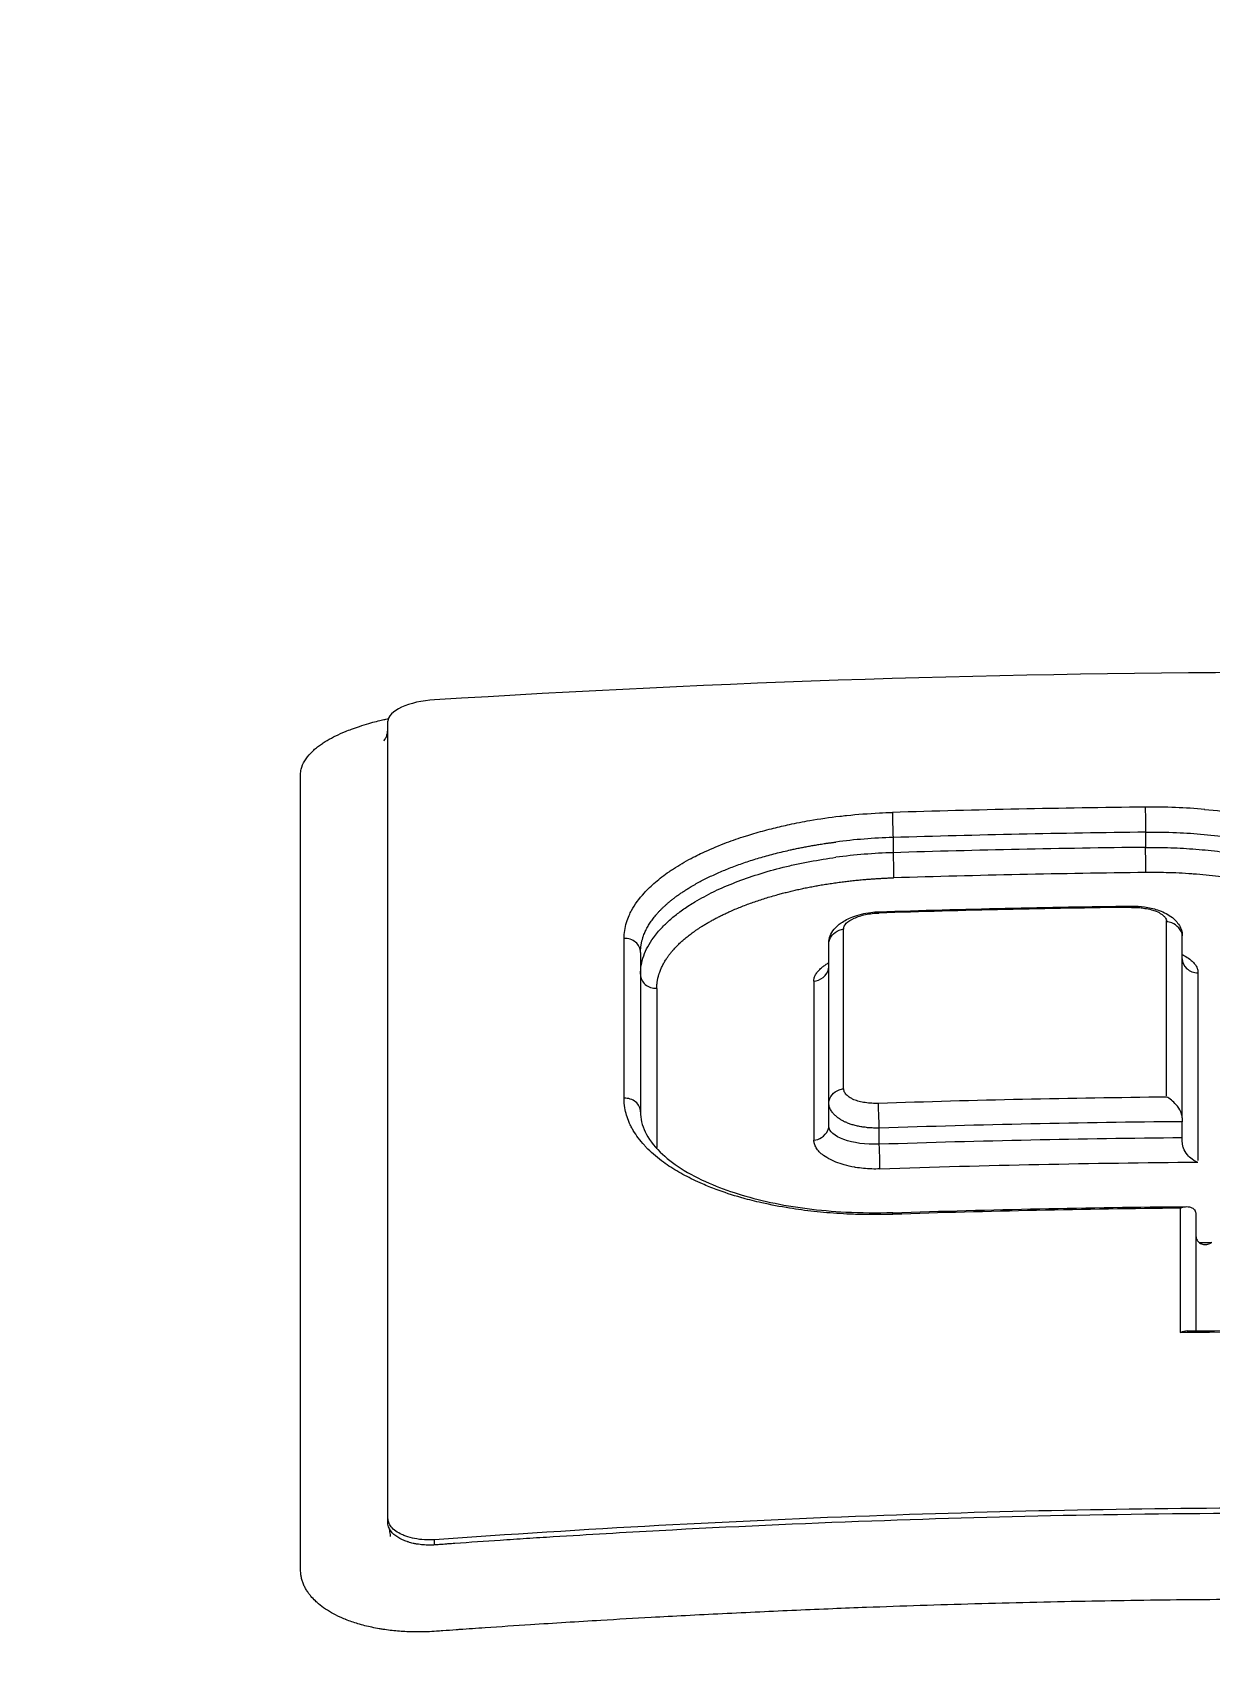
# Model space of a CAD drawing. Header units: millimetres. Extents: x 0 to 4378, y 0 to 2376.
# Drawn here: x 769.06 to 776.66, y 2094.22 to 2104.67 of the extents above; entities that cross this region are included whole.
import ezdxf

# ---------------------------------------------------------------- set-up
doc = ezdxf.new("R2010")
doc.units = ezdxf.units.MM
doc.header["$LTSCALE"] = 0.2

# ---------------------------------------------------------------- blocks, each defined once
blk = doc.blocks.new('A$Ce3085cef_1')
for p, q in [((-5.864, -71.304), (-5.864, -66.166)), ((-2.608, -66.915), (-2.608, -67.014)), ((-0.98, -66.881), (-0.98, -66.979)), ((-0.743, -68.722), (-0.743, -67.549)), ((-4.236, -67.656), (-4.236, -68.684)), ((-3.022, -68.777), (-3.022, -67.596)), ((-2.926, -67.681), (-2.926, -67.681)), ((-2.697, -68.892), (-2.697, -68.788)), ((-0.743, -68.747), (-0.743, -68.747)), ((-0.743, -68.851), (-0.743, -68.747)), ((-0.743, -68.851), (-0.743, -68.851)), ((-0.654, -70.095), (-0.654, -69.342)), ((-5.864, -71.33), (-5.864, -71.304)), ((-5.564, -71.474), (-5.564, -71.441))]:
    blk.add_line(p, q)
for centre, radius, start, end in [((0, 0), 86.413, 313.06048, 226.93952), ((0, -110.7), 39.517, 95.5444, 95.5445), ((0, -110.7), 39, 96.64636547169327, 96.64640062088812)]:
    blk.add_arc(centre, radius, start, end)
for centre, major_axis, ratio, start_param, end_param in [((-5.564, -66.147), (0.3, 0.023), 0.39536, 1.540962, 3.111759), ((0.004, -140.471), (79.462, 0), 0.92821, 1.583196, 1.603727), ((-2.609, -66.844), (0.0031, -0.1), 0.012293, 3.571037, 5.497822), ((-1.307, -67.689), (2.009, 0.23), 0.468781, 1.15717, 1.354595), ((-2.575, -67.529), (1.548, 0.043), 0.397012, 1.581389, 1.822153), ((0.004, -140.444), (79.293, 0), 0.927804, 1.583203, 1.603741), ((-2.604, -67.735), (1.638, 0.061), 0.440164, 1.55681, 1.783476), ((0.004, -140.372), (79.137, 0), 0.92749, 1.583228, 1.603807), ((0.004, -140.345), (78.968, 0), 0.927077, 1.583235, 1.603822), ((0.006, -139.99), (-78.262, 0), 0.928055, 4.726124, 4.74695), ((-1.069, -67.411), (0.0007, -0.0538), 0.007405, 3.1416, 3.707715), ((-1.069, -67.411), (0.0007, -0.0538), 0.007405, 3.137067, 3.1416), ((-2.697, -67.447), (0.0018, -0.0536), 0.018829, 3.145343, 3.70508), ((-0.852, -140.81), (-0.007, -81.489), 0.000028, 2.660253, 2.691101), ((-4.336, -67.656), (0.1, 0), 0.899596, 0, 1.626139), ((-4.363, -140.218), (0.021, 80.762), 0.000068, 5.802861, 5.831224), ((-2.946, -140.51), (0.019, 81.126), 0.000071, 5.803652, 5.831887), ((-4.136, -67.797), (-0.1, 0), 0.899995, 6.283175, 7.906902), ((-0.643, -67.697), (-0.1, 0), 0.900526, 6.283185, 7.862272), ((-0.637, -140.828), (0.005, -81.109), 0.000023, 3.591106, 3.624604), ((-4.109, -140.258), (-0.021, 80.412), 0.000071, 0.45104, 0.479465), ((-3.098, -140.467), (-0.02, 80.673), 0.000073, 0.450484, 0.478814), ((-4.336, -68.684), (0.1, 0), 0.886849, 0.000221, 1.627434), ((0.008, -138.872), (-75.713, 0), 0.928348, 4.723634, 4.748175), ((-4.336, -68.684), (0.1, 0), 0.886849, 0, 0.000221), ((-0.743, -68.63), (0, -0.133), 0.000577, 5.47928, 5.787409), ((0.007, -138.817), (-75.523, 0), 0.927848, 4.722318, 4.748194), ((-4.136, -68.824), (0.1, 0), 0.887242, 4.697212, 4.766568), ((0.007, -138.719), (-75.337, 0), 0.927455, 4.722345, 4.748285), ((-0.743, -68.966), (0, -0.131), 0.000574, 2.333892, 2.64588), ((0.006, -138.666), (-75.149, 0), 0.926947, 4.721021, 4.748302), ((0.009, -138.077), (-74.104, 0), 0.928107, 4.722701, 4.747737), ((-2.607, -69.431), (-0.0033, 0.0999), 0.01318, 0.032065, 0.500459), ((-0.764, -141.486), (0.008, 82.256), 0.000039, 5.763106, 5.783078), ((-0.761, -69.321), (0.106, -0.031), 0.536293, 0.167876, 0.505372), ((-0.551, -69.51), (0.102, -0.032), 0.540826, 3.320002, 3.662502), ((0.007, -138.094), (-73.954, 0), 0.927194, 4.719966, 4.721036), ((-0.001, -136.369), (-71.394, 0), 0.928182, 4.701895, 4.722965)]:
    blk.add_ellipse(centre, major_axis=major_axis, ratio=ratio, start_param=start_param, end_param=end_param)
for points, knots in [([(-3.068, -76.105), (-3.654, -76.089), (-4.237, -76.069), (-5.398, -76.016), (-5.976, -75.985), (-7.696, -75.874), (-8.824, -75.777), (-10.238, -75.626), (-10.551, -75.591), (-11.689, -75.454), (-12.5, -75.342), (-16.549, -74.707), (-19.429, -73.997), (-22.029, -73.031), (-22.301, -72.925), (-22.832, -72.707), (-23.087, -72.597), (-23.836, -72.256), (-24.302, -72.019), (-25.154, -71.532), (-25.54, -71.283), (-26.232, -70.772), (-26.536, -70.512), (-27.062, -69.981), (-27.284, -69.71), (-27.635, -69.166), (-27.765, -68.894), (-27.897, -68.483), (-27.93, -68.344), (-27.964, -68.134), (-27.972, -68.066), (-27.989, -67.86), (-27.989, -67.725), (-27.967, -67.452), (-27.945, -67.314), (-27.897, -67.116), (-27.88, -67.054), (-27.823, -66.876), (-27.775, -66.757), (-27.67, -66.533), (-27.614, -66.427), (-27.318, -65.938), (-26.993, -65.559), (-26.264, -64.909), (-25.902, -64.636), (-24.878, -63.969), (-24.156, -63.582), (-22.924, -63.031), (-22.489, -62.852), (-21.572, -62.506), (-21.088, -62.338), (-20.583, -62.176)], [0.000007, 0.000007, 0.000007, 0.000007, 0.177121, 0.177121, 0.354236, 0.354236, 0.708781, 0.708781, 0.809982, 0.809982, 1.079447, 1.079447, 2.190962, 2.190962, 2.323103, 2.323103, 2.454893, 2.454893, 2.723503, 2.723503, 2.991439, 2.991439, 3.260082, 3.260082, 3.532073, 3.532073, 3.798573, 3.798573, 3.934249, 3.934249, 4.003836, 4.003836, 4.140094, 4.140094, 4.281027, 4.281027, 4.344095, 4.344095, 4.4675, 4.4675, 4.580149, 4.580149, 4.986965, 4.986965, 5.291419, 5.291419, 5.747573, 5.747573, 5.975445, 5.975445, 6.202843, 6.202843, 6.202843, 6.202843]), ([(-20.255, -62.317), (-21.041, -62.595), (-22.267, -63.064), (-24.315, -64.193), (-25.034, -64.711), (-26.656, -66.348), (-26.84, -67.397), (-26.201, -69.345), (-25.258, -70.388), (-21.917, -72.308), (-19.728, -73.127), (-14.889, -74.347), (-12.404, -74.786), (-8.579, -75.222), (-7.385, -75.328), (-4.95, -75.49), (-3.697, -75.545), (-1.649, -75.596), (-0.83, -75.606), (-0.009, -75.606)], [-6.298185, -6.298185, -6.298185, -6.298185, -5.62338, -5.62338, -5.107672, -5.107672, -4.04946, -4.04946, -2.934387, -2.934387, -1.887256, -1.887256, -1.012101, -1.012101, -0.630052, -0.630052, -0.246202, -0.246202, -0.000001, -0.000001, -0.000001, -0.000001]), ([(-5.564, -66.027), (-3.714, -65.91), (-1.863, -65.85), (1.85, -65.85), (3.705, -65.909), (5.558, -66.027)], [0, 0, 0, 0, 0.4995825, 0.4995825, 0.9999999, 0.9999999, 0.9999999, 0.9999999]), ([(-6.319, -66.332), (-6.308, -66.324), (-6.302, -66.32), (-6.293, -66.313), (-6.285, -66.308), (-6.277, -66.303), (-6.269, -66.297), (-6.252, -66.287), (-6.234, -66.277), (-6.214, -66.267), (-6.21, -66.264), (-6.205, -66.262), (-6.201, -66.26), (-6.181, -66.251), (-6.16, -66.241), (-6.138, -66.233), (-6.125, -66.227), (-6.111, -66.222), (-6.098, -66.217), (-6.081, -66.211), (-6.064, -66.205), (-6.047, -66.199), (-6.027, -66.193), (-6.007, -66.187), (-5.987, -66.181), (-5.978, -66.178), (-5.969, -66.176), (-5.961, -66.173)], [0.41973786, 0.41973786, 0.41973786, 0.41973786, 0.42088252, 0.42088252, 0.42088252, 0.421875, 0.421875, 0.421875, 0.42382898, 0.42382898, 0.42382898, 0.4242454, 0.4242454, 0.4242454, 0.42613164, 0.42613164, 0.42613164, 0.42725417, 0.42725417, 0.42725417, 0.42860278, 0.42860278, 0.42860278, 0.43015815, 0.43015815, 0.43015815, 0.43081645, 0.43081645, 0.43081645, 0.43081645]), ([(-5.961, -66.173), (-5.946, -66.169), (-5.931, -66.165), (-5.91, -66.16), (-5.905, -66.159), (-5.889, -66.155), (-5.879, -66.153), (-5.867, -66.15), (-5.864, -66.149), (-5.861, -66.149)], [0.430816452, 0.430816452, 0.430816452, 0.430816452, 0.431952859, 0.431952859, 0.432377083, 0.432377083, 0.433119119, 0.433119119, 0.433340399, 0.433340399, 0.433340399, 0.433340399]), ([(-5.89, -66.292), (-5.89, -66.292), (-5.89, -66.292), (-5.89, -66.292), (-5.887, -66.289), (-5.881, -66.28), (-5.877, -66.273), (-5.872, -66.259), (-5.869, -66.25), (-5.866, -66.236), (-5.866, -66.23), (-5.864, -66.22), (-5.864, -66.215), (-5.864, -66.215), (-5.864, -66.212), (-5.864, -66.208), (-5.864, -66.209), (-5.864, -66.207)], [1.25046902, 1.25046902, 1.25046902, 1.25046902, 1.25082382, 1.25082382, 1.26090842, 1.26090842, 1.27111696, 1.27111696, 1.27628352, 1.27628352, 1.28054, 1.28054, 1.28501823, 1.28501823, 1.28882103, 1.28882103, 1.28953534, 1.28953534, 1.28953534, 1.28953534]), ([(-6.426, -71.66), (-6.426, -71.654), (-6.427, -71.649), (-6.427, -71.641), (-6.427, -71.638), (-6.427, -71.631), (-6.427, -71.627), (-6.427, -71.617), (-6.427, -71.611), (-6.427, -71.599), (-6.427, -71.593), (-6.427, -71.582), (-6.427, -71.578), (-6.427, -71.561), (-6.427, -71.548), (-6.427, -71.517), (-6.427, -71.499), (-6.427, -71.476), (-6.427, -71.47), (-6.427, -71.462), (-6.427, -71.46), (-6.427, -71.415), (-6.427, -71.37), (-6.427, -71.312), (-6.427, -71.297), (-6.427, -71.27), (-6.427, -71.258), (-6.427, -71.201), (-6.427, -71.154), (-6.427, -71.06), (-6.427, -71.013), (-6.427, -70.957), (-6.427, -70.945), (-6.427, -70.778), (-6.427, -70.619), (-6.427, -70.436), (-6.427, -70.415), (-6.427, -70.355), (-6.427, -70.316), (-6.427, -70.165), (-6.427, -70.051), (-6.427, -69.9), (-6.427, -69.86), (-6.427, -69.779), (-6.427, -69.738), (-6.427, -69.66), (-6.427, -69.623), (-6.427, -69.541), (-6.427, -69.492), (-6.427, -69.361), (-6.427, -69.279), (-6.427, -69.112), (-6.427, -69.026), (-6.427, -68.887), (-6.427, -68.834), (-6.427, -68.697), (-6.427, -68.613), (-6.427, -68.483), (-6.427, -68.437), (-6.427, -68.312), (-6.427, -68.232), (-6.427, -68.146), (-6.427, -68.139), (-6.427, -68.034), (-6.427, -67.934), (-6.427, -67.811), (-6.427, -67.789), (-6.427, -67.681), (-6.427, -67.596), (-6.427, -67.49), (-6.427, -67.47), (-6.427, -67.414), (-6.427, -67.376), (-6.427, -67.299), (-6.427, -67.261), (-6.427, -67.191), (-6.427, -67.16), (-6.427, -67.058), (-6.427, -66.984), (-6.427, -66.836), (-6.427, -66.763), (-6.427, -66.666), (-6.427, -66.642), (-6.427, -66.602), (-6.427, -66.585), (-6.427, -66.561), (-6.427, -66.554), (-6.427, -66.534), (-6.427, -66.522), (-6.427, -66.499), (-6.426, -66.487), (-6.419, -66.457), (-6.412, -66.439), (-6.39, -66.403), (-6.377, -66.386), (-6.354, -66.363), (-6.348, -66.358), (-6.335, -66.345), (-6.327, -66.339), (-6.319, -66.332)], [0.1547889, 0.1547889, 0.1547889, 0.1547889, 0.1556926, 0.1556926, 0.15625, 0.15625, 0.1571294, 0.1571294, 0.157985, 0.157985, 0.1588842, 0.1588842, 0.1593979, 0.1593979, 0.1609748, 0.1609748, 0.16303, 0.16303, 0.1637965, 0.1637965, 0.1640625, 0.1640625, 0.1698619, 0.1698619, 0.171875, 0.171875, 0.1734917, 0.1734917, 0.17959, 0.17959, 0.1858108, 0.1858108, 0.1875, 0.1875, 0.2102807, 0.2102807, 0.213324, 0.213324, 0.21875, 0.21875, 0.234375, 0.234375, 0.2394535, 0.2394535, 0.2447268, 0.2447268, 0.25, 0.25, 0.2579257, 0.2579257, 0.271009, 0.271009, 0.2844034, 0.2844034, 0.2926672, 0.2926672, 0.3055371, 0.3055371, 0.3125, 0.3125, 0.3245564, 0.3245564, 0.3255033, 0.3255033, 0.3404729, 0.3404729, 0.34375, 0.34375, 0.3564771, 0.3564771, 0.359375, 0.359375, 0.3647332, 0.3647332, 0.3702121, 0.3702121, 0.375, 0.375, 0.3873006, 0.3873006, 0.3994031, 0.3994031, 0.40346, 0.40346, 0.40625, 0.40625, 0.4075224, 0.4075224, 0.409563, 0.409563, 0.4116065, 0.4116065, 0.4146444, 0.4146444, 0.4175924, 0.4175924, 0.4185939, 0.4185939, 0.4197379, 0.4197379, 0.4197379, 0.4197379]), ([(-4.342, -67.566), (-4.342, -67.531), (-4.336, -67.497), (-4.326, -67.463), (-4.321, -67.447), (-4.316, -67.432), (-4.309, -67.417), (-4.304, -67.407), (-4.299, -67.396), (-4.294, -67.386), (-4.273, -67.347), (-4.245, -67.309), (-4.211, -67.272), (-4.19, -67.248), (-4.166, -67.225), (-4.139, -67.203), (-4.113, -67.18), (-4.083, -67.157), (-4.052, -67.136), (-4.043, -67.129), (-4.033, -67.123), (-4.023, -67.117), (-3.988, -67.094), (-3.95, -67.071), (-3.909, -67.05), (-3.901, -67.045), (-3.892, -67.041), (-3.883, -67.037), (-3.868, -67.029), (-3.853, -67.021), (-3.837, -67.014), (-3.792, -66.993), (-3.745, -66.973), (-3.696, -66.954), (-3.657, -66.939), (-3.617, -66.925), (-3.575, -66.911), (-3.565, -66.908), (-3.555, -66.905), (-3.545, -66.902), (-3.509, -66.89), (-3.473, -66.88), (-3.435, -66.87), (-3.416, -66.865), (-3.397, -66.86), (-3.378, -66.855), (-3.344, -66.847), (-3.31, -66.839), (-3.276, -66.832), (-3.233, -66.822), (-3.189, -66.814), (-3.144, -66.806), (-3.081, -66.795), (-3.017, -66.786), (-2.951, -66.778), (-2.936, -66.777), (-2.922, -66.775), (-2.907, -66.773), (-2.837, -66.766), (-2.767, -66.761), (-2.696, -66.757), (-2.668, -66.756), (-2.641, -66.754), (-2.613, -66.754)], [0, 0, 0, 0, 0.086535, 0.086535, 0.086535, 0.124961, 0.124961, 0.124961, 0.151074, 0.151074, 0.151074, 0.25, 0.25, 0.25, 0.31207, 0.31207, 0.31207, 0.375, 0.375, 0.375, 0.39351, 0.39351, 0.39351, 0.461179, 0.461179, 0.461179, 0.475398, 0.475398, 0.475398, 0.5, 0.5, 0.5, 0.570047, 0.570047, 0.570047, 0.625, 0.625, 0.625, 0.638241, 0.638241, 0.638241, 0.685239, 0.685239, 0.685239, 0.70908, 0.70908, 0.70908, 0.75, 0.75, 0.75, 0.801734, 0.801734, 0.801734, 0.874941, 0.874941, 0.874941, 0.891604, 0.891604, 0.891604, 0.969373, 0.969373, 0.969373, 1, 1, 1, 1]), ([(-0.982, -66.719), (-0.982, -66.73), (-0.981, -66.761), (-0.981, -66.793), (-0.981, -66.826), (-0.98, -66.861), (-0.98, -66.881)], [0, 0, 0, 0, 0.493318, 0.493318, 0.493318, 1, 1, 1, 1]), ([(-0.599, -66.734), (-0.525, -66.74), (-0.453, -66.749), (-0.383, -66.759), (-0.373, -66.761), (-0.364, -66.762), (-0.355, -66.764), (-0.343, -66.766), (-0.33, -66.768), (-0.318, -66.77), (-0.247, -66.782), (-0.177, -66.796), (-0.11, -66.812), (-0.079, -66.82), (-0.048, -66.828), (-0.018, -66.836), (-0.015, -66.837), (-0.012, -66.838), (-0.008, -66.839), (0.031, -66.85), (0.068, -66.862), (0.104, -66.875), (0.144, -66.888), (0.183, -66.903), (0.22, -66.918), (0.228, -66.921), (0.236, -66.925), (0.244, -66.928), (0.28, -66.944), (0.315, -66.96), (0.349, -66.977), (0.382, -66.994), (0.413, -67.012), (0.443, -67.03), (0.448, -67.034), (0.454, -67.037), (0.459, -67.041), (0.489, -67.06), (0.516, -67.08), (0.542, -67.1)], [0.1417191, 0.1417191, 0.1417191, 0.1417191, 0.2245257, 0.2245257, 0.2245257, 0.2352821, 0.2352821, 0.2352821, 0.2500001, 0.2500001, 0.2500001, 0.3353253, 0.3353253, 0.3353253, 0.3750004, 0.3750004, 0.3750004, 0.3795212, 0.3795212, 0.3795212, 0.4310028, 0.4310028, 0.4310028, 0.4875887, 0.4875887, 0.4875887, 0.5000005, 0.5000005, 0.5000005, 0.5571926, 0.5571926, 0.5571926, 0.6144663, 0.6144663, 0.6144663, 0.6250007, 0.6250007, 0.6250007, 0.6844931, 0.6844931, 0.6844931, 0.6844931]), ([(-0.98, -66.881), (-0.913, -66.88), (-0.846, -66.881), (-0.72, -66.886), (-0.661, -66.89), (-0.543, -66.901), (-0.484, -66.908), (-0.35, -66.927), (-0.275, -66.94), (-0.131, -66.971), (-0.063, -66.989), (0.063, -67.028), (0.121, -67.048), (0.21, -67.085), (0.244, -67.1), (0.336, -67.147), (0.39, -67.179), (0.453, -67.225), (0.467, -67.237), (0.521, -67.283), (0.555, -67.319), (0.597, -67.378), (0.61, -67.402), (0.637, -67.462), (0.646, -67.499), (0.648, -67.54), (0.648, -67.544), (0.648, -67.548)], [0, 0, 0, 0, 0.0781426, 0.0781426, 0.1478331, 0.1478331, 0.2199982, 0.2199982, 0.3154517, 0.3154517, 0.4109052, 0.4109052, 0.5000049, 0.5000049, 0.5590367, 0.5590367, 0.6713892, 0.6713892, 0.7086872, 0.7086872, 0.8168879, 0.8168879, 0.8845111, 0.8845111, 0.9887063, 0.9887063, 1, 1, 1, 1]), ([(-4.236, -67.797), (-4.236, -67.777), (-4.234, -67.757), (-4.231, -67.738), (-4.227, -67.717), (-4.222, -67.697), (-4.215, -67.678), (-4.208, -67.658), (-4.199, -67.638), (-4.189, -67.619), (-4.178, -67.599), (-4.166, -67.58), (-4.153, -67.562), (-4.144, -67.55), (-4.135, -67.538), (-4.126, -67.527), (-4.117, -67.517), (-4.109, -67.508), (-4.101, -67.499), (-4.092, -67.49), (-4.084, -67.481), (-4.075, -67.473), (-4.066, -67.464), (-4.057, -67.456), (-4.048, -67.448), (-4.039, -67.439), (-4.029, -67.431), (-4.019, -67.423), (-4.01, -67.415), (-4, -67.408), (-3.989, -67.4), (-3.979, -67.392), (-3.968, -67.384), (-3.956, -67.376), (-3.945, -67.368), (-3.934, -67.36), (-3.921, -67.352), (-3.91, -67.345), (-3.898, -67.338), (-3.885, -67.33), (-3.847, -67.307), (-3.807, -67.286), (-3.765, -67.265), (-3.762, -67.264), (-3.76, -67.263), (-3.757, -67.261), (-3.715, -67.241), (-3.67, -67.222), (-3.624, -67.204), (-3.577, -67.186), (-3.528, -67.168), (-3.478, -67.153), (-3.426, -67.136), (-3.372, -67.121), (-3.317, -67.107), (-3.288, -67.1), (-3.259, -67.094), (-3.23, -67.087), (-3.173, -67.075), (-3.116, -67.065), (-3.059, -67.055), (-3.031, -67.051), (-3.004, -67.047), (-2.976, -67.043)], [0, 0, 0, 0, 0.0500932, 0.0500932, 0.0500932, 0.1027057, 0.1027057, 0.1027057, 0.1568514, 0.1568514, 0.1568514, 0.2135583, 0.2135583, 0.2135583, 0.25, 0.25, 0.25, 0.28125, 0.28125, 0.28125, 0.3135932, 0.3135932, 0.3135932, 0.3466932, 0.3466932, 0.3466932, 0.380007, 0.380007, 0.380007, 0.4124276, 0.4124276, 0.4124276, 0.4439242, 0.4439242, 0.4439242, 0.4735639, 0.4735639, 0.4735639, 0.5, 0.5, 0.5, 0.5789606, 0.5789606, 0.5789606, 0.5839635, 0.5839635, 0.5839635, 0.6629122, 0.6629122, 0.6629122, 0.7443282, 0.7443282, 0.7443282, 0.8296264, 0.8296264, 0.8296264, 0.8742063, 0.8742063, 0.8742063, 0.9594498, 0.9594498, 0.9594498, 1, 1, 1, 1]), ([(-2.608, -67.014), (-2.608, -67.025), (-2.607, -67.043), (-2.606, -67.062), (-2.606, -67.084), (-2.605, -67.108), (-2.604, -67.129), (-2.604, -67.147), (-2.604, -67.163), (-2.604, -67.172), (-2.604, -67.173), (-2.604, -67.174), (-2.604, -67.175)], [0, 0, 0, 0, 0.302576, 0.302576, 0.302576, 0.65372, 0.65372, 0.65372, 0.958612, 0.958612, 0.958612, 1, 1, 1, 1]), ([(-0.98, -66.979), (-0.926, -66.979), (-0.871, -66.979), (-0.763, -66.983), (-0.709, -66.986), (-0.602, -66.995), (-0.549, -67), (-0.488, -67.008), (-0.478, -67.009), (-0.431, -67.016), (-0.395, -67.021), (-0.315, -67.035), (-0.271, -67.044), (-0.216, -67.056), (-0.204, -67.059), (-0.182, -67.065), (-0.171, -67.067), (-0.149, -67.073), (-0.138, -67.076), (-0.117, -67.081), (-0.106, -67.084), (-0.083, -67.091), (-0.072, -67.094), (-0.048, -67.101), (-0.036, -67.105), (-0.018, -67.11), (-0.013, -67.112), (0.044, -67.131), (0.094, -67.149), (0.151, -67.173), (0.16, -67.177), (0.202, -67.195), (0.234, -67.21), (0.305, -67.248), (0.343, -67.27), (0.384, -67.299), (0.391, -67.303), (0.404, -67.313), (0.411, -67.318), (0.425, -67.328), (0.431, -67.333), (0.444, -67.344), (0.451, -67.349), (0.464, -67.36), (0.47, -67.366), (0.48, -67.375), (0.487, -67.381), (0.502, -67.396), (0.511, -67.404), (0.527, -67.422), (0.536, -67.432), (0.554, -67.453), (0.562, -67.464), (0.579, -67.488), (0.588, -67.5), (0.603, -67.527), (0.61, -67.54), (0.623, -67.569), (0.628, -67.584), (0.638, -67.614), (0.641, -67.629), (0.646, -67.662), (0.648, -67.679), (0.648, -67.696)], [0, 0, 0, 0, 0.078315, 0.078315, 0.157207, 0.157207, 0.235425, 0.235425, 0.25, 0.25, 0.305767, 0.305767, 0.375, 0.375, 0.395515, 0.395515, 0.416776, 0.416776, 0.437582, 0.437582, 0.457519, 0.457519, 0.476434, 0.476434, 0.493918, 0.493918, 0.5, 0.5, 0.565792, 0.565792, 0.578177, 0.578177, 0.625, 0.625, 0.6875, 0.6875, 0.698688, 0.698688, 0.709437, 0.709437, 0.720541, 0.720541, 0.732504, 0.732504, 0.75, 0.75, 0.78125, 0.78125, 0.811732, 0.811732, 0.841486, 0.841486, 0.870389, 0.870389, 0.898375, 0.898375, 0.924935, 0.924935, 0.950745, 0.950745, 0.975395, 0.975395, 1, 1, 1, 1]), ([(-0.978, -67.141), (-0.978, -67.134), (-0.978, -67.12), (-0.979, -67.102), (-0.979, -67.083), (-0.979, -67.058), (-0.979, -67.036), (-0.98, -67.016), (-0.98, -66.998), (-0.98, -66.984), (-0.98, -66.983), (-0.98, -66.981), (-0.98, -66.979)], [0, 0, 0, 0, 0.302634, 0.302634, 0.302634, 0.653939, 0.653939, 0.653939, 0.958939, 0.958939, 0.958939, 1, 1, 1, 1]), ([(0.547, -67.786), (0.547, -67.765), (0.545, -67.743), (0.54, -67.721), (0.536, -67.701), (0.529, -67.681), (0.52, -67.661), (0.506, -67.63), (0.487, -67.599), (0.463, -67.57), (0.453, -67.558), (0.443, -67.546), (0.431, -67.534), (0.401, -67.502), (0.364, -67.471), (0.322, -67.442), (0.312, -67.435), (0.301, -67.428), (0.29, -67.421), (0.263, -67.403), (0.233, -67.386), (0.201, -67.37), (0.169, -67.353), (0.135, -67.338), (0.1, -67.323), (0.09, -67.318), (0.079, -67.314), (0.068, -67.31), (0.044, -67.3), (0.018, -67.29), (-0.008, -67.281), (-0.025, -67.275), (-0.043, -67.269), (-0.061, -67.263), (-0.084, -67.256), (-0.107, -67.249), (-0.131, -67.243), (-0.177, -67.23), (-0.226, -67.218), (-0.275, -67.207), (-0.314, -67.199), (-0.354, -67.191), (-0.395, -67.184), (-0.426, -67.179), (-0.457, -67.174), (-0.489, -67.17), (-0.542, -67.163), (-0.596, -67.157), (-0.651, -67.152), (-0.661, -67.151), (-0.671, -67.151), (-0.681, -67.15), (-0.736, -67.146), (-0.791, -67.143), (-0.847, -67.142), (-0.891, -67.141), (-0.935, -67.14), (-0.978, -67.141)], [0, 0, 0, 0, 0.0625, 0.0625, 0.0625, 0.1215227, 0.1215227, 0.1215227, 0.2128591, 0.2128591, 0.2128591, 0.2500003, 0.2500003, 0.2500003, 0.3503801, 0.3503801, 0.3503801, 0.3750002, 0.3750002, 0.3750002, 0.4375002, 0.4375002, 0.4375002, 0.5000002, 0.5000002, 0.5000002, 0.5185161, 0.5185161, 0.5185161, 0.5610714, 0.5610714, 0.5610714, 0.5891325, 0.5891325, 0.5891325, 0.6250002, 0.6250002, 0.6250002, 0.6950025, 0.6950025, 0.6950025, 0.7500001, 0.7500001, 0.7500001, 0.7922639, 0.7922639, 0.7922639, 0.8621964, 0.8621964, 0.8621964, 0.875, 0.875, 0.875, 0.9452517, 0.9452517, 0.9452517, 1, 1, 1, 1]), ([(-1.07, -67.366), (-1.058, -67.365), (-1.046, -67.366), (-1.035, -67.366), (-1.023, -67.367), (-1.012, -67.368), (-1.001, -67.369), (-0.995, -67.37), (-0.99, -67.371), (-0.984, -67.372), (-0.969, -67.374), (-0.955, -67.377), (-0.942, -67.381), (-0.931, -67.384), (-0.921, -67.387), (-0.911, -67.391), (-0.898, -67.397), (-0.887, -67.402), (-0.878, -67.409), (-0.872, -67.413), (-0.866, -67.417), (-0.862, -67.422), (-0.857, -67.426), (-0.854, -67.431), (-0.851, -67.435), (-0.848, -67.44), (-0.846, -67.445), (-0.845, -67.449), (-0.845, -67.452), (-0.844, -67.456), (-0.844, -67.459)], [0, 0, 0, 0, 0.100078, 0.100078, 0.100078, 0.198297, 0.198297, 0.198297, 0.25, 0.25, 0.25, 0.387298, 0.387298, 0.387298, 0.5, 0.5, 0.5, 0.651754, 0.651754, 0.651754, 0.75, 0.75, 0.75, 0.845235, 0.845235, 0.845235, 0.9381, 0.9381, 0.9381, 1, 1, 1, 1]), ([(-1.069, -67.357), (-1.041, -67.357), (-1.013, -67.359), (-0.957, -67.367), (-0.929, -67.373), (-0.872, -67.392), (-0.843, -67.406), (-0.803, -67.434), (-0.79, -67.446), (-0.771, -67.469), (-0.763, -67.48), (-0.753, -67.5), (-0.749, -67.51), (-0.744, -67.529), (-0.743, -67.539), (-0.743, -67.548)], [0, 0, 0, 0, 0.00847318, 0.00847318, 0.01746871, 0.01746871, 0.02861113, 0.02861113, 0.0346078, 0.0346078, 0.03915275, 0.03915275, 0.04269395, 0.04269395, 0.04637489, 0.04637489, 0.04637489, 0.04637489]), ([(-3.022, -67.595), (-3.022, -67.58), (-3.019, -67.564), (-3.007, -67.534), (-2.998, -67.519), (-2.974, -67.491), (-2.959, -67.477), (-2.92, -67.45), (-2.895, -67.437), (-2.832, -67.413), (-2.793, -67.403), (-2.734, -67.396), (-2.716, -67.394), (-2.699, -67.394)], [0, 0, 0, 0, 0.00585228, 0.00585228, 0.0116932, 0.0116932, 0.01878088, 0.01878088, 0.0285227, 0.0285227, 0.04105903, 0.04105903, 0.04637699, 0.04637699, 0.04637699, 0.04637699]), ([(-2.926, -67.506), (-2.926, -67.494), (-2.921, -67.48), (-2.897, -67.456), (-2.88, -67.445), (-2.837, -67.426), (-2.813, -67.418), (-2.758, -67.406), (-2.728, -67.403), (-2.699, -67.402)], [0, 0, 0, 0, 0.24981, 0.24981, 0.50014, 0.50014, 0.749753, 0.749753, 1, 1, 1, 1]), ([(-0.743, -67.549), (-0.743, -67.531), (-0.752, -67.513), (-0.778, -67.484), (-0.794, -67.472), (-0.822, -67.461), (-0.833, -67.459), (-0.844, -67.459)], [0, 0, 0, 0, 0.405959, 0.405959, 0.77162, 0.77162, 1, 1, 1, 1]), ([(-3.022, -67.596), (-3.022, -67.579), (-3.014, -67.561), (-2.989, -67.532), (-2.973, -67.52), (-2.946, -67.509), (-2.936, -67.507), (-2.926, -67.506)], [0, 0, 0, 0, 0.412215, 0.412215, 0.783787, 0.783787, 1, 1, 1, 1]), ([(-0.743, -67.67), (-0.738, -67.673), (-0.734, -67.675), (-0.717, -67.685), (-0.706, -67.692), (-0.688, -67.705), (-0.682, -67.711), (-0.669, -67.723), (-0.663, -67.73), (-0.655, -67.741), (-0.653, -67.746), (-0.647, -67.757), (-0.645, -67.763), (-0.643, -67.775), (-0.642, -67.781), (-0.642, -67.787)], [0.5605411, 0.5605411, 0.5605411, 0.5605411, 0.5945619, 0.5945619, 0.6860729, 0.6860729, 0.7509063, 0.7509063, 0.8263478, 0.8263478, 0.875453, 0.875453, 0.9409583, 0.9409583, 1, 1, 1, 1]), ([(-3.118, -67.842), (-3.118, -67.836), (-3.118, -67.83), (-3.115, -67.817), (-3.113, -67.811), (-3.108, -67.801), (-3.106, -67.797), (-3.099, -67.787), (-3.095, -67.78), (-3.083, -67.768), (-3.077, -67.762), (-3.065, -67.751), (-3.059, -67.747), (-3.047, -67.738), (-3.04, -67.734), (-3.029, -67.727), (-3.026, -67.725), (-3.022, -67.723)], [0, 0, 0, 0, 0.0955415, 0.0955415, 0.1917995, 0.1917995, 0.2504489, 0.2504489, 0.3457085, 0.3457085, 0.4379886, 0.4379886, 0.5009372, 0.5009372, 0.5684335, 0.5684335, 0.5989287, 0.5989287, 0.5989287, 0.5989287]), ([(-3.118, -67.842), (-3.098, -67.841), (-3.076, -67.831), (-3.059, -67.817), (-3.039, -67.801), (-3.025, -67.779), (-3.023, -67.758), (-3.022, -67.756), (-3.022, -67.754), (-3.022, -67.752)], [0, 0, 0, 0, 0.4451295, 0.4451295, 0.4451295, 0.9554518, 0.9554518, 0.9554518, 1, 1, 1, 1]), ([(-2.61, -69.344), (-2.677, -69.346), (-2.743, -69.346), (-2.828, -69.345), (-2.846, -69.344), (-2.892, -69.343), (-2.921, -69.341), (-3.006, -69.336), (-3.063, -69.331), (-3.171, -69.32), (-3.224, -69.312), (-3.336, -69.294), (-3.396, -69.283), (-3.496, -69.26), (-3.536, -69.25), (-3.58, -69.238), (-3.584, -69.237), (-3.644, -69.22), (-3.697, -69.202), (-3.763, -69.178), (-3.778, -69.172), (-3.808, -69.16), (-3.823, -69.154), (-3.876, -69.13), (-3.914, -69.112), (-3.986, -69.074), (-4.02, -69.054), (-4.069, -69.021), (-4.085, -69.01), (-4.137, -68.971), (-4.17, -68.942), (-4.203, -68.908), (-4.207, -68.903), (-4.239, -68.868), (-4.263, -68.836), (-4.287, -68.796), (-4.291, -68.788), (-4.3, -68.771), (-4.305, -68.761), (-4.322, -68.72), (-4.331, -68.69), (-4.34, -68.637), (-4.342, -68.616), (-4.342, -68.595)], [0, 0, 0, 0, 0.073254, 0.073254, 0.093194, 0.093194, 0.125, 0.125, 0.189042, 0.189042, 0.25, 0.25, 0.323419, 0.323419, 0.375001, 0.375001, 0.38152, 0.38152, 0.455164, 0.455164, 0.477845, 0.477845, 0.5, 0.5, 0.56152, 0.56152, 0.625001, 0.625001, 0.658058, 0.658058, 0.737761, 0.737761, 0.75, 0.75, 0.831034, 0.831034, 0.850773, 0.850773, 0.875, 0.875, 0.949878, 0.949878, 1, 1, 1, 1]), ([(-3.022, -68.623), (-3.022, -68.606), (-3.014, -68.588), (-2.989, -68.56), (-2.973, -68.548), (-2.946, -68.537), (-2.936, -68.535), (-2.926, -68.534)], [0, 0, 0, 0, 0.412348, 0.412348, 0.784046, 0.784046, 1, 1, 1, 1]), ([(-2.697, -68.788), (-2.706, -68.788), (-2.716, -68.788), (-2.726, -68.788), (-2.736, -68.788), (-2.747, -68.787), (-2.757, -68.786), (-2.767, -68.786), (-2.777, -68.785), (-2.787, -68.783), (-2.797, -68.782), (-2.807, -68.78), (-2.816, -68.779), (-2.826, -68.777), (-2.835, -68.775), (-2.844, -68.773), (-2.854, -68.771), (-2.863, -68.768), (-2.871, -68.766), (-2.88, -68.763), (-2.888, -68.76), (-2.895, -68.758), (-2.903, -68.754), (-2.911, -68.751), (-2.917, -68.749), (-2.919, -68.747), (-2.922, -68.746), (-2.924, -68.745), (-2.925, -68.745), (-2.926, -68.744), (-2.927, -68.743), (-2.933, -68.741), (-2.939, -68.737), (-2.945, -68.734), (-2.951, -68.73), (-2.957, -68.726), (-2.963, -68.721), (-2.969, -68.717), (-2.976, -68.711), (-2.981, -68.706), (-2.987, -68.701), (-2.992, -68.695), (-2.997, -68.689), (-3.002, -68.683), (-3.006, -68.676), (-3.01, -68.669), (-3.014, -68.662), (-3.017, -68.655), (-3.019, -68.648), (-3.021, -68.64), (-3.022, -68.632), (-3.022, -68.623)], [0, 0, 0, 0, 0.0547838, 0.0547838, 0.0547838, 0.1103483, 0.1103483, 0.1103483, 0.1631642, 0.1631642, 0.1631642, 0.216192, 0.216192, 0.216192, 0.2698841, 0.2698841, 0.2698841, 0.3272379, 0.3272379, 0.3272379, 0.3868233, 0.3868233, 0.3868233, 0.4548406, 0.4548406, 0.4548406, 0.4831792, 0.4831792, 0.4831792, 0.4992992, 0.4992992, 0.4992992, 0.5796444, 0.5796444, 0.5796444, 0.6573322, 0.6573322, 0.6573322, 0.7321937, 0.7321937, 0.7321937, 0.802249, 0.802249, 0.802249, 0.869808, 0.869808, 0.869808, 0.934904, 0.934904, 0.934904, 1, 1, 1, 1]), ([(-2.702, -68.629), (-2.716, -68.629), (-2.731, -68.629), (-2.745, -68.628), (-2.76, -68.628), (-2.774, -68.626), (-2.787, -68.624), (-2.801, -68.622), (-2.814, -68.619), (-2.827, -68.616), (-2.839, -68.613), (-2.85, -68.609), (-2.86, -68.605), (-2.866, -68.602), (-2.872, -68.599), (-2.877, -68.596), (-2.886, -68.592), (-2.894, -68.587), (-2.9, -68.581), (-2.903, -68.579), (-2.906, -68.576), (-2.909, -68.573), (-2.915, -68.567), (-2.919, -68.56), (-2.922, -68.554), (-2.925, -68.547), (-2.926, -68.541), (-2.926, -68.534)], [0, 0, 0, 0, 0.1253687, 0.1253687, 0.1253687, 0.25, 0.25, 0.25, 0.3788125, 0.3788125, 0.3788125, 0.5, 0.5, 0.5, 0.5739101, 0.5739101, 0.5739101, 0.6907226, 0.6907226, 0.6907226, 0.75, 0.75, 0.75, 0.8787061, 0.8787061, 0.8787061, 1, 1, 1, 1]), ([(-2.697, -68.788), (-2.697, -68.773), (-2.698, -68.749), (-2.7, -68.702), (-2.701, -68.679), (-2.701, -68.647), (-2.702, -68.635), (-2.702, -68.629)], [0, 0, 0, 0, 0.3927613, 0.3927613, 0.7428237, 0.7428237, 1, 1, 1, 1]), ([(-0.743, -68.722), (-0.743, -68.719), (-0.743, -68.715), (-0.744, -68.712), (-0.745, -68.703), (-0.749, -68.693), (-0.753, -68.683), (-0.76, -68.667), (-0.771, -68.651), (-0.784, -68.636), (-0.793, -68.626), (-0.803, -68.616), (-0.813, -68.608), (-0.825, -68.598), (-0.835, -68.592), (-0.844, -68.588)], [0, 0, 0, 0, 0.00105443, 0.00105443, 0.00105443, 0.00390422, 0.00390422, 0.00390422, 0.00841748, 0.00841748, 0.00841748, 0.01167124, 0.01167124, 0.01167124, 0.01536733, 0.01536733, 0.01536733, 0.01536733]), ([(-4.236, -68.684), (-4.236, -68.768), (-4.197, -68.856), (-4.036, -69.015), (-3.927, -69.085), (-3.678, -69.193), (-3.543, -69.235), (-3.247, -69.299), (-3.082, -69.32), (-2.813, -69.334), (-2.712, -69.335), (-2.61, -69.331)], [0, 0, 0, 0, 0.0707495, 0.0707495, 0.1293118, 0.1293118, 0.1794082, 0.1794082, 0.2307929, 0.2307929, 0.2612526, 0.2612526, 0.2612526, 0.2612526]), ([(-3.118, -68.866), (-3.102, -68.865), (-3.084, -68.859), (-3.051, -68.837), (-3.036, -68.82), (-3.024, -68.794), (-3.022, -68.786), (-3.022, -68.777)], [0, 0, 0, 0, 0.362355, 0.362355, 0.795237, 0.795237, 1, 1, 1, 1]), ([(-2.692, -69.051), (-2.71, -69.052), (-2.728, -69.052), (-2.763, -69.051), (-2.781, -69.05), (-2.816, -69.046), (-2.833, -69.044), (-2.851, -69.041), (-2.853, -69.041), (-2.879, -69.036), (-2.901, -69.031), (-2.941, -69.019), (-2.959, -69.013), (-2.988, -69.002), (-3, -68.997), (-3.027, -68.983), (-3.042, -68.974), (-3.066, -68.957), (-3.076, -68.949), (-3.091, -68.932), (-3.098, -68.924), (-3.108, -68.907), (-3.112, -68.899), (-3.117, -68.882), (-3.118, -68.874), (-3.118, -68.866)], [0, 0, 0, 0, 0.080028, 0.080028, 0.160069, 0.160069, 0.240876, 0.240876, 0.250033, 0.250033, 0.366077, 0.366077, 0.469154, 0.469154, 0.544501, 0.544501, 0.658797, 0.658797, 0.75, 0.75, 0.835792, 0.835792, 0.922301, 0.922301, 1, 1, 1, 1]), ([(-2.692, -69.051), (-2.692, -69.041), (-2.692, -69.021), (-2.694, -68.975), (-2.694, -68.952), (-2.696, -68.916), (-2.696, -68.902), (-2.697, -68.892)], [0, 0, 0, 0, 0.393787, 0.393787, 0.744302, 0.744302, 1, 1, 1, 1]), ([(-0.642, -69.009), (-0.643, -69.009), (-0.643, -69.009), (-0.652, -69.006), (-0.665, -69), (-0.691, -68.981), (-0.701, -68.971), (-0.721, -68.946), (-0.729, -68.932), (-0.738, -68.91), (-0.74, -68.903), (-0.742, -68.889), (-0.743, -68.882), (-0.743, -68.875)], [-0.00010774, -0.00010774, -0.00010774, -0.00010774, 0, 0, 0.00313258, 0.00313258, 0.00538313, 0.00538313, 0.00810141, 0.00810141, 0.00939634, 0.00939634, 0.01059598, 0.01059598, 0.01059598, 0.01059598]), ([(-0.756, -69.304), (-0.754, -69.303), (-0.752, -69.302), (-0.737, -69.296), (-0.725, -69.294), (-0.702, -69.294), (-0.691, -69.296), (-0.678, -69.303), (-0.673, -69.306), (-0.666, -69.313), (-0.663, -69.316), (-0.661, -69.321)], [-0.0157644, -0.0157644, -0.0157644, -0.0157644, -0.0149023, -0.0149023, -0.00948324, -0.00948324, -0.00441114, -0.00441114, -0.00209553, -0.00209553, -0.00007684, -0.00007684, -0.00007684, -0.00007684]), ([(-0.648, -69.51), (-0.644, -69.517), (-0.638, -69.523), (-0.624, -69.533), (-0.615, -69.536), (-0.599, -69.539), (-0.592, -69.539), (-0.576, -69.536), (-0.568, -69.534), (-0.558, -69.529), (-0.556, -69.528), (-0.554, -69.526)], [-0.01517213, -0.01517213, -0.01517213, -0.01517213, -0.01130508, -0.01130508, -0.00723728, -0.00723728, -0.00370364, -0.00370364, 0, 0, 0.00105534, 0.00105534, 0.00105534, 0.00105534]), ([(5.558, -71.44), (4.594, -71.371), (3.628, -71.319), (1.772, -71.252), (0.886, -71.236), (-0.893, -71.236), (-1.779, -71.253), (-3.635, -71.319), (-4.6, -71.372), (-5.564, -71.441)], [-1.113249, -1.113249, -1.113249, -1.113249, -0.823214, -0.823214, -0.556626, -0.556626, -0.29, -0.29, -0.000002, -0.000002, -0.000002, -0.000002]), ([(-5.564, -71.441), (-5.586, -71.442), (-5.608, -71.442), (-5.629, -71.441), (-5.651, -71.44), (-5.672, -71.437), (-5.692, -71.433), (-5.712, -71.429), (-5.731, -71.424), (-5.748, -71.418), (-5.757, -71.414), (-5.766, -71.411), (-5.774, -71.407), (-5.788, -71.4), (-5.802, -71.393), (-5.813, -71.385), (-5.825, -71.376), (-5.835, -71.367), (-5.843, -71.358), (-5.85, -71.349), (-5.856, -71.339), (-5.859, -71.329), (-5.862, -71.321), (-5.864, -71.313), (-5.864, -71.304)], [0, 0, 0, 0, 0.138995, 0.138995, 0.138995, 0.283573, 0.283573, 0.283573, 0.427879, 0.427879, 0.427879, 0.500515, 0.500515, 0.500515, 0.634198, 0.634198, 0.634198, 0.768956, 0.768956, 0.768956, 0.896936, 0.896936, 0.896936, 1, 1, 1, 1]), ([(-5.564, -71.474), (-5.569, -71.475), (-5.573, -71.475), (-5.577, -71.475), (-5.579, -71.475), (-5.581, -71.475), (-5.582, -71.475), (-5.585, -71.475), (-5.588, -71.475), (-5.59, -71.475), (-5.603, -71.476), (-5.615, -71.475), (-5.628, -71.474), (-5.641, -71.474), (-5.654, -71.472), (-5.667, -71.47), (-5.671, -71.47), (-5.675, -71.469), (-5.679, -71.469), (-5.687, -71.467), (-5.694, -71.466), (-5.701, -71.464), (-5.712, -71.462), (-5.723, -71.459), (-5.734, -71.455), (-5.736, -71.455), (-5.738, -71.454), (-5.74, -71.453), (-5.751, -71.45), (-5.762, -71.445), (-5.771, -71.441), (-5.782, -71.436), (-5.792, -71.431), (-5.801, -71.425), (-5.81, -71.419), (-5.819, -71.413), (-5.826, -71.406), (-5.834, -71.399), (-5.84, -71.392), (-5.846, -71.384), (-5.851, -71.377), (-5.855, -71.37), (-5.858, -71.362), (-5.858, -71.361), (-5.859, -71.359), (-5.86, -71.358), (-5.862, -71.352), (-5.863, -71.346), (-5.864, -71.34), (-5.864, -71.338), (-5.864, -71.336), (-5.864, -71.334), (-5.864, -71.333), (-5.864, -71.332), (-5.864, -71.33)], [0.0000014, 0.0000014, 0.0000014, 0.0000014, 0.0286476, 0.0286476, 0.0286476, 0.0396943, 0.0396943, 0.0396943, 0.0564556, 0.0564556, 0.0564556, 0.1374525, 0.1374525, 0.1374525, 0.2245067, 0.2245067, 0.2245067, 0.25203, 0.25203, 0.25203, 0.3017283, 0.3017283, 0.3017283, 0.3822089, 0.3822089, 0.3822089, 0.3982556, 0.3982556, 0.3982556, 0.4856693, 0.4856693, 0.4856693, 0.5821877, 0.5821877, 0.5821877, 0.6782274, 0.6782274, 0.6782274, 0.7759934, 0.7759934, 0.7759934, 0.8698131, 0.8698131, 0.8698131, 0.8871348, 0.8871348, 0.8871348, 0.9599993, 0.9599993, 0.9599993, 0.986423, 0.986423, 0.986423, 0.9999984, 0.9999984, 0.9999984, 0.9999984]), ([(-0.003, -71.27), (-0.005, -71.27), (-0.007, -71.27), (-0.482, -71.27), (-0.955, -71.275), (-1.867, -71.292), (-2.306, -71.305), (-3.202, -71.337), (-3.658, -71.358), (-4.343, -71.395), (-4.571, -71.409), (-4.856, -71.426), (-4.913, -71.43), (-5.027, -71.437), (-5.084, -71.441), (-5.238, -71.451), (-5.336, -71.458), (-5.447, -71.466), (-5.461, -71.467), (-5.475, -71.468)], [0.0000001, 0.0000001, 0.0000001, 0.0000001, 0.0009828, 0.0009828, 0.2559382, 0.2559382, 0.492771, 0.492771, 0.7391565, 0.7391565, 0.8623493, 0.8623493, 0.8931475, 0.8931475, 0.9239457, 0.9239457, 0.9766944, 0.9766944, 0.9841395, 0.9841395, 0.9841395, 0.9841395]), ([(-5.847, -71.419), (-5.847, -71.419), (-5.847, -71.419), (-5.847, -71.417), (-5.847, -71.416), (-5.847, -71.412), (-5.848, -71.409), (-5.849, -71.401), (-5.85, -71.395), (-5.853, -71.378), (-5.856, -71.367), (-5.86, -71.357)], [0.90378647, 0.90378647, 0.90378647, 0.90378647, 0.90456809, 0.90456809, 0.90554213, 0.90554213, 0.90701235, 0.90701235, 0.90967758, 0.90967758, 0.91419586, 0.91419586, 0.91419586, 0.91419586]), ([(-5.475, -71.468), (-5.479, -71.468), (-5.482, -71.468), (-5.486, -71.469), (-5.501, -71.47), (-5.517, -71.471), (-5.532, -71.472), (-5.543, -71.473), (-5.554, -71.474), (-5.564, -71.474)], [0.98413947, 0.98413947, 0.98413947, 0.98413947, 0.98605763, 0.98605763, 0.98605763, 0.9943622, 0.9943622, 0.9943622, 0.99999998, 0.99999998, 0.99999998, 0.99999998]), ([(-5.967, -72.005), (-5.967, -72.005), (-5.968, -72.005), (-5.983, -72.002), (-5.998, -71.998), (-6.028, -71.991), (-6.043, -71.987), (-6.085, -71.974), (-6.111, -71.965), (-6.137, -71.955), (-6.139, -71.954), (-6.151, -71.949), (-6.162, -71.944), (-6.192, -71.93), (-6.211, -71.921), (-6.246, -71.901), (-6.263, -71.89), (-6.294, -71.868), (-6.308, -71.857), (-6.325, -71.842), (-6.328, -71.839), (-6.342, -71.825), (-6.352, -71.815), (-6.365, -71.799), (-6.37, -71.793), (-6.379, -71.781), (-6.384, -71.774), (-6.393, -71.759), (-6.397, -71.752), (-6.404, -71.737), (-6.408, -71.729), (-6.414, -71.713), (-6.416, -71.705), (-6.42, -71.693), (-6.421, -71.688), (-6.424, -71.676), (-6.425, -71.669), (-6.426, -71.661), (-6.426, -71.661), (-6.426, -71.66)], [0.13467149, 0.13467149, 0.13467149, 0.13467149, 0.13467577, 0.13467577, 0.13590742, 0.13590742, 0.13713858, 0.13713858, 0.13944233, 0.13944233, 0.13959007, 0.13959007, 0.140625, 0.140625, 0.14251844, 0.14251844, 0.14441188, 0.14441188, 0.14627888, 0.14627888, 0.14682819, 0.14682819, 0.1484375, 0.1484375, 0.1492622, 0.1492622, 0.15019852, 0.15019852, 0.15113299, 0.15113299, 0.15207899, 0.15207899, 0.15306689, 0.15306689, 0.15366753, 0.15366753, 0.15467987, 0.15467987, 0.15478892, 0.15478892, 0.15478892, 0.15478892]), ([(-0.003, -71.825), (-0.232, -71.825), (-0.464, -71.826), (-0.92, -71.83), (-1.145, -71.834), (-1.607, -71.842), (-1.845, -71.848), (-2.316, -71.861), (-2.55, -71.869), (-2.851, -71.88), (-2.924, -71.883), (-3.152, -71.892), (-3.309, -71.899), (-3.627, -71.914), (-3.787, -71.922), (-4.02, -71.934), (-4.094, -71.938), (-4.275, -71.948), (-4.383, -71.954), (-4.642, -71.97), (-4.793, -71.979), (-5.042, -71.995), (-5.14, -72.002), (-5.292, -72.012), (-5.346, -72.016), (-5.409, -72.02), (-5.417, -72.021), (-5.453, -72.023), (-5.482, -72.026), (-5.525, -72.029), (-5.538, -72.03), (-5.572, -72.032), (-5.592, -72.033), (-5.644, -72.035), (-5.676, -72.035), (-5.739, -72.034), (-5.771, -72.032), (-5.834, -72.027), (-5.865, -72.023), (-5.904, -72.017), (-5.912, -72.016), (-5.936, -72.012), (-5.952, -72.008), (-5.967, -72.005)], [0, 0, 0, 0, 0.015625, 0.015625, 0.0306624, 0.0306624, 0.0465812, 0.0465812, 0.0625, 0.0625, 0.0674467, 0.0674467, 0.0780176, 0.0780176, 0.0887218, 0.0887218, 0.09375, 0.09375, 0.1011986, 0.1011986, 0.1115892, 0.1115892, 0.1181477, 0.1181477, 0.1217302, 0.1217302, 0.1222453, 0.1222453, 0.1241141, 0.1241141, 0.125, 0.125, 0.1262746, 0.1262746, 0.1283971, 0.1283971, 0.1305853, 0.1305853, 0.1328507, 0.1328507, 0.133446, 0.133446, 0.1346715, 0.1346715, 0.1346715, 0.1346715])]:
    blk.add_open_spline(points, degree=3, knots=knots)
for points, weights, knots in [([(-4.236, -67.656), (-4.236, -67.602), (-4.205, -67.489), (-4.086, -67.352), (-3.941, -67.248), (-3.766, -67.151), (-3.497, -67.046), (-3.201, -66.977), (-3.021, -66.95), (-2.976, -66.945)], [0.999999996822, 0.999999996724, 0.999999996516, 0.999999996269, 0.999999996089, 0.999999995929, 0.999999995768, 0.999999995677, 0.99999999565, 0.999999995645], [0, 0, 0, 0, 0.176557, 0.364712, 0.459888, 0.555589, 0.745901, 0.936972, 1, 1, 1, 1]), ([(-4.131, -67.887), (-4.131, -67.805), (-4.096, -67.723), (-3.99, -67.599), (-3.914, -67.533), (-3.799, -67.462), (-3.661, -67.389), (-3.465, -67.311), (-3.19, -67.24), (-2.976, -67.205), (-2.857, -67.192), (-2.749, -67.182), (-2.676, -67.177), (-2.604, -67.175)], [1, 0.999999983793, 0.999999967519, 0.999999950294, 0.999999948673, 0.999999947014, 0.99999994537, 0.999999943688, 0.999999942337, 0.999999941813, 0.999999941694, 0.999999961057, 0.9999999805, 1], [0, 0, 0, 0, 0.234635, 0.234635, 0.369501, 0.439099, 0.47672, 0.630107, 0.758207, 0.863654, 0.908828, 0.908828, 1, 1, 1, 1])]:
    blk.add_rational_spline(points, weights, degree=3, knots=knots)
for points in [[(-2.699, -67.394), (-2.156, -67.376), (-1.613, -67.364), (-1.069, -67.357)], [(-0.743, -67.548), (-0.743, -67.548), (-0.743, -67.549), (-0.743, -67.549)], [(-3.022, -67.596), (-3.022, -67.596), (-3.022, -67.596), (-3.022, -67.595)], [(-3.023, -67.754), (-3.023, -67.754), (-3.022, -67.753), (-3.022, -67.752)], [(-0.743, -67.697), (-0.743, -67.698), (-0.742, -67.7), (-0.742, -67.7)], [(-2.697, -68.892), (-2.871, -68.899), (-3.022, -68.843), (-3.022, -68.777)], [(-4.131, -68.921), (-4.131, -68.918), (-4.131, -68.915), (-4.131, -68.913)], [(-2.61, -69.333), (-1.978, -69.313), (-1.346, -69.299), (-0.714, -69.294)], [(-0.712, -70.095), (-0.726, -70.095), (-0.741, -70.099), (-0.756, -70.107)], [(-0.712, -70.095), (-0.24, -70.091), (0.233, -70.091), (0.705, -70.095)]]:
    blk.add_open_spline(points, degree=3)

msp = doc.modelspace()

# ---------------------------------------------------------------- block references
msp.add_blockref('A$Ce3085cef_1', (777.219, 2166.397))

doc.saveas('drawing.dxf')
